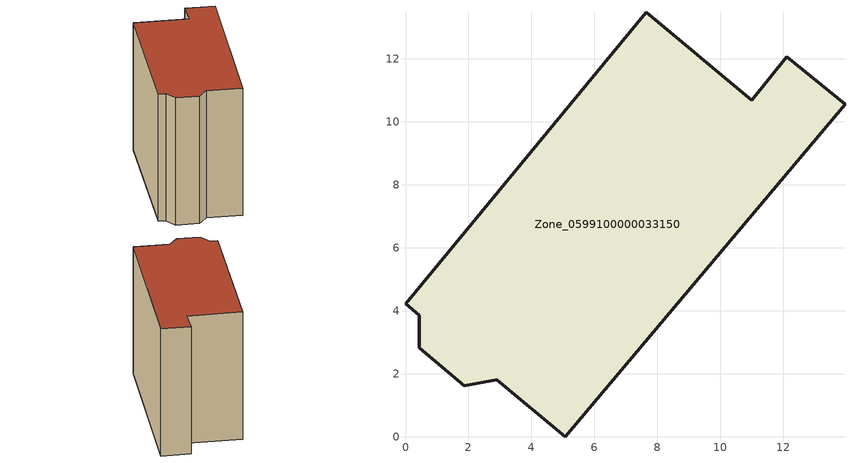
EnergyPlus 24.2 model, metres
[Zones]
Zone_0599100000033150
 floor ground (C_G): 0.43,3.87 0,4.23 7.65,13.49 11,10.7 12.1,12.08 13.95,10.55 5.08,0 2.9,1.82 1.87,1.63 0.43,2.83 z0
 wall outside (C_F): 11,10.7 7.65,13.49 0,4.23 0.43,3.87 0.43,2.83 1.87,1.63 2.9,1.82 5.08,0 13.95,10.55 12.1,12.08 11,10.7 z0:11.16
 roof outside (C_R): 2.9,1.82 5.08,0 13.95,10.55 12.1,12.08 11,10.7 7.65,13.49 0,4.23 0.43,3.87 0.43,2.83 1.87,1.63 z11.16
[BUILDING]
Pand.0599100000033150: North Axis=0; Terrain=City; Loads Convergence Tolerance Value=0.04; Temperature Convergence Tolerance Value=0.4; Solar Distribution=FullExterior; Maximum Number of Warmup Days=25; Minimum Number of Warmup Days=1
[Site:Location]
Rotterdam.The.Hague.AP_ZH_NLD Design_Conditions: Latitude=51.96; Longitude=4.45; Time Zone=1; Elevation=-4.5
[SITE:GROUNDTEMPERATURE:BUILDINGSURFACE]
18, 18, 18, 18, 18, 18, 18, 18, 18, 18, 18, 18
[MATERIAL] Thermal Absorptance=0.9; Solar Absorptance=0.7; Visible Absorptance=0.7
Name | Roughness | Thickness | Conductivity | Density | Specific Heat
G.TI.1946 | MediumSmooth | 0.15 | 1 | 540 | 1210
F.TI.1946 | Rough | 0.3 | 0.857143 | 1920 | 840
R.TI.1946 | MediumRough | 0.2 | 0.1 | 1500 | 1000
[CONSTRUCTION]
C_G: G.TI.1946
C_F: F.TI.1946
C_R: R.TI.1946
[ZONE]
Zone_0599100000033150: Type=1; Multiplier=1; Ceiling Height=Autocalculate; Volume=Autocalculate; Floor Area=autocalculate; Part of Total Floor Area=Yes
[ZONEINFILTRATION:DESIGNFLOWRATE]
Infil_Zone_0599100000033150: Zone or ZoneList or Space or SpaceList=Zone_0599100000033150; Schedule=AlwaysOn; Design Flow Rate Calculation Method=Flow/Area; Flow Rate per Floor Area=0.003; Constant Term Coefficient=1; Temperature Term Coefficient=0; Velocity Term Coefficient=0; Velocity Squared Term Coefficient=0
[HVACTEMPLATE:ZONE:IDEALLOADSAIRSYSTEM]
Zone_0599100000033150: Maximum Heating Supply Air Temperature=50; Minimum Cooling Supply Air Temperature=13; Maximum Heating Supply Air Humidity Ratio=0.0156; Minimum Cooling Supply Air Humidity Ratio=0.0077; Heating Limit=NoLimit; Cooling Limit=NoLimit; Dehumidification Control Type=ConstantSensibleHeatRatio; Cooling Sensible Heat Ratio=0.7; Dehumidification Setpoint=60; Humidification Control Type=None; Humidification Setpoint=30; Outdoor Air Method=None; Outdoor Air Flow Rate per Person=0.00944; Outdoor Air Flow Rate per Zone Floor Area=0; Outdoor Air Flow Rate per Zone=0; Demand Controlled Ventilation Type=None; Outdoor Air Economizer Type=NoEconomizer; Heat Recovery Type=None; Sensible Heat Recovery Effectiveness=0.7; Latent Heat Recovery Effectiveness=0.65
[ZONECONTROL:THERMOSTAT]
ThermostatControl_Zone_0599100000033150: Zone or ZoneList=Zone_0599100000033150; Control Type Schedule=DualSetpointControlType; Control 1=Thermostat_Zone_0599100000033150; Temperature Difference Between Cutout And Setpoint=0
[THERMOSTATSETPOINT:DUALSETPOINT]
Thermostat_Zone_0599100000033150: Heating Setpoint Temperature Schedule=HeatingSetpoint_Zone_0599100000033150; Cooling Setpoint Temperature Schedule=CoolingSetpoint_Zone_0599100000033150
[SCHEDULE:COMPACT]
HeatingSetpoint_Zone_0599100000033150: Through: 12/31, For: AllDays, Until: 24:00, 21
CoolingSetpoint_Zone_0599100000033150: Through: 12/31, For: AllDays, Until: 24:00, 24
DualSetpointControlType: Through: 12/31, For: AllDays, Until: 24:00, 4
AlwaysOn: Through: 12/31, For: AllDays, Until: 24:00, 1
